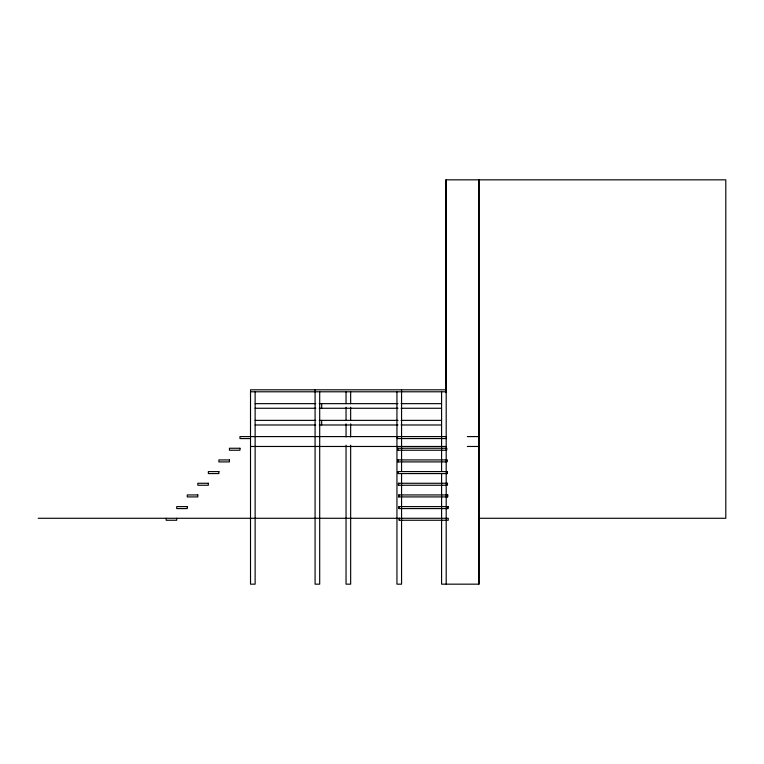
<?xml version="1.0" encoding="UTF-8"?>
<svg xmlns="http://www.w3.org/2000/svg" width="764" height="764" viewBox="0 0 764 764"><rect width="100%" height="100%" fill="white"/><g stroke="black" fill="none" stroke-linecap="round" stroke-linejoin="round"><path stroke-width="1.15" d="M446.195 389.812L250.516 389.812L250.516 584.164L255.128 584.164L255.128 391.789M250.516 391.789L446.195 391.789M255.128 403.65L315.742 403.65M319.209 403.65L397.996 403.65M401.09 403.65L441.439 403.65M255.128 408.262L315.742 408.262M319.209 408.262L397.996 408.262M401.09 408.262L441.439 408.262M255.128 420.372L315.742 420.372M319.209 420.372L397.996 420.372M401.09 420.372L441.439 420.372M255.128 424.985L315.742 424.985M319.209 424.985L397.996 424.985M401.09 424.985L441.439 424.985M467.367 436.588L479.133 436.588M250.516 438.565L239.972 438.565L239.972 436.588L446.443 436.588L446.443 438.565L397.318 438.565L397.318 436.588M250.516 446.472L446.195 446.472M467.367 446.472L479.133 446.472M38.2 518.279L448.248 518.279L448.248 520.255L399.123 520.255L399.123 518.279M479.133 518.279L725.8 518.279L725.8 179.836L445.746 179.836L445.746 392.601M479.133 179.836L479.133 584.164L441.582 584.164L441.582 473.728M478.684 179.836L478.684 584.164M447.733 506.608L447.733 508.585M447.475 494.938L447.475 496.915M446.959 471.598L446.959 473.575M446.701 459.928L446.701 461.905M446.443 448.258L446.443 450.235M446.195 179.836L446.195 584.164M441.582 391.789L441.582 471.35M401.558 389.812L401.558 471.35M401.558 473.728L401.558 584.164L396.946 584.164L396.946 391.789M399.381 518.279L399.381 520.255M399.123 506.608L399.123 508.585M398.865 494.938L398.865 496.915M398.607 483.268L398.607 485.245M398.35 471.598L398.35 473.575M398.092 459.928L398.092 461.905M397.834 448.258L397.834 450.235M397.576 436.588L397.576 438.565M350.657 391.789L350.657 403.659M350.657 407.222L350.657 420.286M350.657 423.848L350.657 436.912M350.657 445.221L350.657 584.164L346.044 584.164L346.044 445.221M346.044 391.789L346.044 403.659M346.044 407.222L346.044 420.286M346.044 423.848L346.044 436.912M321.673 403.65L321.673 408.262M321.673 420.372L321.673 424.985M319.696 391.789L319.696 584.164L315.083 584.164L315.083 389.812M176.723 518.279L176.723 520.255L166.189 520.255L166.189 518.279M239.972 448.258L229.439 448.258L229.439 450.235L239.972 450.235L239.972 448.258M446.701 448.258L397.576 448.258L397.576 450.235L446.701 450.235L446.701 448.258M229.439 459.928L218.896 459.928L218.896 461.905L229.439 461.905L229.439 459.928M446.959 459.928L397.834 459.928L397.834 461.905L446.959 461.905L446.959 459.928M218.896 471.598L208.352 471.598L208.352 473.575L218.896 473.575L218.896 471.598M447.217 471.598L398.092 471.598L398.092 473.575L447.217 473.575L447.217 471.598M208.352 483.268L197.809 483.268L197.809 485.245L208.352 485.245L208.352 483.268M447.475 483.268L398.35 483.268L398.35 485.245L447.475 485.245L447.475 483.268M197.809 494.938L187.266 494.938L187.266 496.915L197.809 496.915L197.809 494.938M447.733 494.938L398.607 494.938L398.607 496.915L447.733 496.915L447.733 494.938M187.266 506.608L176.723 506.608L176.723 508.585L187.266 508.585L187.266 506.608M447.99 506.608L398.865 506.608L398.865 508.585L447.99 508.585L447.99 506.608"/></g></svg>
